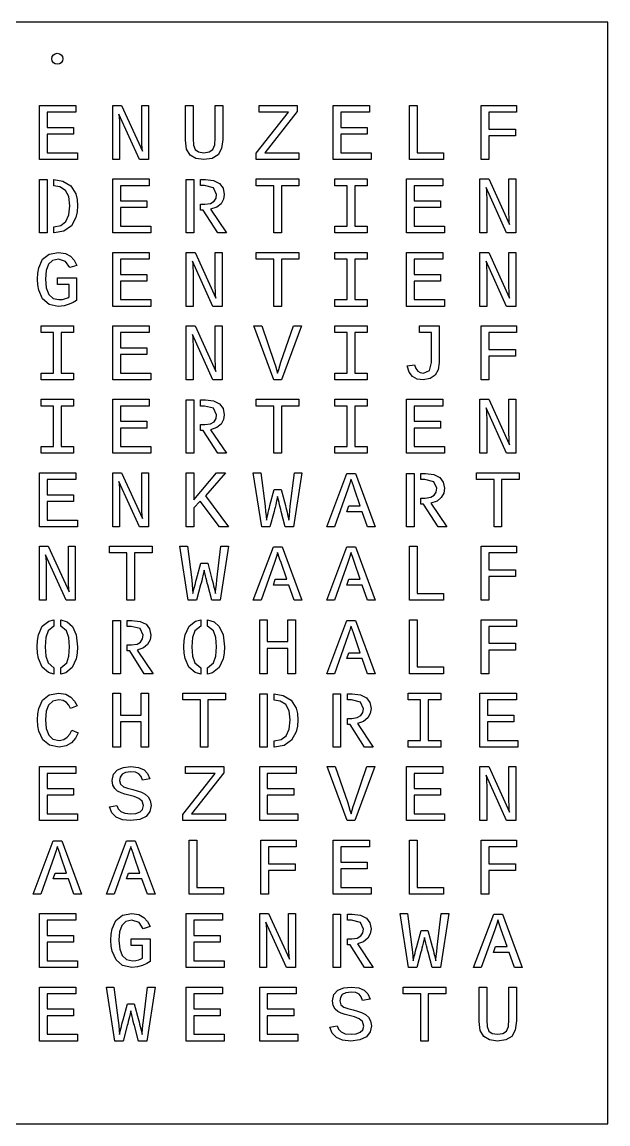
# Model space of a CAD drawing. Extents: x 0 to 500, y 0 to 500.
# Drawn here: x 234 to 500, y 0 to 500 of the extents above; entities that cross this region are included whole.
import ezdxf

# ---------------------------------------------------------------- set-up
doc = ezdxf.new("R2010")
doc.units = 0
doc.layers.get('0').update_dxf_attribs({"linetype": 'continuous'})

# ---------------------------------------------------------------- blocks, each defined once
blk = doc.blocks.new('SHAPESTRING060')
at = {"color": 0}
for points in [[(311.97, 304.3), (308.56, 304.3), (308.56, 328.52), (311.97, 328.52)], [(322.33, 321.77), (320.97, 324.77), (316.88, 325.77), (315.06, 325.77), (315.06, 328.52), (317.21, 328.52), (320.97, 328.06), (323.65, 326.73), (325.24, 324.62), (325.78, 321.82), (325.42, 319.61), (324.32, 317.57), (322.39, 315.97), (319.61, 315.02), (326.79, 304.3), (322.84, 304.3), (316.27, 314.63), (315.06, 314.63), (315.06, 317.33), (317.02, 317.33), (319.52, 317.69), (321.15, 318.65), (322.05, 320.06)]]:
    blk.add_lwpolyline(points, close=True, dxfattribs=at)
blk = doc.blocks.new('SHAPESTRING076')
at = {"color": 0}
for points in [[(411.97, 270.97), (408.56, 270.97), (408.56, 295.19), (411.97, 295.19)], [(422.33, 288.44), (420.97, 291.44), (416.88, 292.44), (415.06, 292.44), (415.06, 295.19), (417.21, 295.19), (420.97, 294.72), (423.65, 293.39), (425.24, 291.29), (425.78, 288.49), (425.42, 286.27), (424.32, 284.24), (422.39, 282.64), (419.61, 281.69), (426.79, 270.97), (422.84, 270.97), (416.27, 281.29), (415.06, 281.29), (415.06, 284), (417.02, 284), (419.52, 284.36), (421.15, 285.32), (422.05, 286.73)]]:
    blk.add_lwpolyline(points, close=True, dxfattribs=at)
blk = doc.blocks.new('SHAPESTRING114')
at = {"color": 0}
for points in [[(378.64, 170.97), (375.22, 170.97), (375.22, 195.19), (378.64, 195.19)], [(389, 188.44), (387.64, 191.44), (383.54, 192.44), (381.72, 192.44), (381.72, 195.19), (383.88, 195.19), (387.64, 194.72), (390.32, 193.39), (391.91, 191.29), (392.45, 188.49), (392.09, 186.27), (390.99, 184.24), (389.06, 182.64), (386.27, 181.69), (393.45, 170.97), (389.5, 170.97), (382.93, 181.29), (381.72, 181.29), (381.72, 184), (383.69, 184), (386.19, 184.36), (387.82, 185.32), (388.71, 186.73)]]:
    blk.add_lwpolyline(points, close=True, dxfattribs=at)
blk = doc.blocks.new('SHAPESTRING099')
at = {"color": 0}
for points in [[(315.15, 204.05), (312.65, 204.79), (309.78, 207.23), (308.06, 211.18), (307.62, 213.69), (307.48, 216.53), (307.63, 219.43), (308.09, 221.94), (309.86, 225.81), (312.76, 228.13), (315.15, 228.79), (315.15, 225.88), (312.5, 223.72), (311.45, 220.75), (311.1, 216.53), (311.45, 212.28), (312.51, 209.21), (315.15, 206.94)], [(322.26, 216.53), (321.91, 220.75), (320.84, 223.72), (318.2, 225.88), (318.2, 228.81), (321.2, 227.82), (323.49, 225.77), (325.27, 221.91), (325.86, 216.53), (325.71, 213.61), (325.23, 211.06), (323.42, 207.12), (320.51, 204.73), (318.2, 204.05), (318.2, 206.92), (320.93, 209.24), (321.93, 212.32)]]:
    blk.add_lwpolyline(points, close=True, dxfattribs=at)
blk = doc.blocks.new('SHAPESTRING098')
at = {"color": 0}
for points in [[(278.64, 204.3), (275.22, 204.3), (275.22, 228.52), (278.64, 228.52)], [(289, 221.77), (287.64, 224.77), (283.54, 225.77), (281.72, 225.77), (281.72, 228.52), (283.88, 228.52), (287.64, 228.06), (290.32, 226.73), (291.91, 224.62), (292.45, 221.82), (292.09, 219.61), (290.99, 217.57), (289.06, 215.97), (286.27, 215.02), (293.45, 204.3), (289.5, 204.3), (282.93, 214.63), (281.72, 214.63), (281.72, 217.33), (283.69, 217.33), (286.19, 217.69), (287.82, 218.65), (288.71, 220.06)]]:
    blk.add_lwpolyline(points, close=True, dxfattribs=at)
blk = doc.blocks.new('SHAPESTRING113')
at = {"color": 0}
for points in [[(345.34, 170.97), (341.89, 170.97), (341.89, 195.19), (345.34, 195.19)], [(355.74, 183.32), (355.24, 187.47), (353.7, 190.27), (351.14, 191.86), (348.39, 192.37), (348.39, 195.17), (352.48, 194.48), (356.16, 192.34), (358.42, 188.64), (358.99, 186.19), (359.19, 183.32), (359.01, 180.48), (358.47, 177.99), (356.39, 174.13), (353.03, 171.77), (348.53, 170.97), (348.39, 170.97), (348.39, 173.77), (351.61, 174.39), (353.88, 176.16), (355.28, 179.14)]]:
    blk.add_lwpolyline(points, close=True, dxfattribs=at)
blk = doc.blocks.new('SHAPESTRING097')
at = {"color": 0}
for points in [[(248.49, 204.05), (245.98, 204.79), (243.11, 207.23), (241.39, 211.18), (240.96, 213.69), (240.81, 216.53), (240.97, 219.43), (241.42, 221.94), (243.2, 225.81), (246.09, 228.13), (248.49, 228.79), (248.49, 225.88), (245.83, 223.72), (244.78, 220.75), (244.43, 216.53), (244.78, 212.28), (245.84, 209.21), (248.49, 206.94)], [(255.6, 216.53), (255.24, 220.75), (254.17, 223.72), (251.54, 225.88), (251.54, 228.81), (254.53, 227.82), (256.83, 225.77), (258.61, 221.91), (259.2, 216.53), (259.04, 213.61), (258.56, 211.06), (256.76, 207.12), (253.85, 204.73), (251.54, 204.05), (251.54, 206.92), (254.27, 209.24), (255.26, 212.32)]]:
    blk.add_lwpolyline(points, close=True, dxfattribs=at)
blk = doc.blocks.new('SHAPESTRING153')
at = {"color": 0}
for points in [[(378.64, 70.97), (375.22, 70.97), (375.22, 95.19), (378.64, 95.19)], [(389, 88.44), (387.64, 91.44), (383.54, 92.44), (381.72, 92.44), (381.72, 95.19), (383.88, 95.19), (387.64, 94.72), (390.32, 93.39), (391.91, 91.29), (392.45, 88.49), (392.09, 86.27), (390.99, 84.24), (389.06, 82.64), (386.27, 81.69), (393.45, 70.97), (389.5, 70.97), (382.93, 81.29), (381.72, 81.29), (381.72, 84), (383.69, 84), (386.19, 84.36), (387.82, 85.32), (388.71, 86.73)]]:
    blk.add_lwpolyline(points, close=True, dxfattribs=at)
blk = doc.blocks.new('SHAPESTRING019')
at = {"color": 0}
for points in [[(245.34, 404.3), (241.89, 404.3), (241.89, 428.52), (245.34, 428.52)], [(255.74, 416.65), (255.24, 420.8), (253.7, 423.6), (251.14, 425.2), (248.39, 425.7), (248.39, 428.5), (252.48, 427.82), (256.16, 425.67), (258.42, 421.98), (258.99, 419.53), (259.19, 416.65), (259.01, 413.81), (258.47, 411.32), (256.39, 407.46), (253.03, 405.1), (248.53, 404.3), (248.39, 404.3), (248.39, 407.1), (251.61, 407.73), (253.88, 409.49), (255.28, 412.47)]]:
    blk.add_lwpolyline(points, close=True, dxfattribs=at)
blk = doc.blocks.new('SHAPESTRING021')
at = {"color": 0}
for points in [[(311.97, 404.3), (308.56, 404.3), (308.56, 428.52), (311.97, 428.52)], [(322.33, 421.77), (320.97, 424.77), (316.88, 425.77), (315.06, 425.77), (315.06, 428.52), (317.21, 428.52), (320.97, 428.06), (323.65, 426.73), (325.24, 424.62), (325.78, 421.82), (325.42, 419.61), (324.32, 417.57), (322.39, 415.97), (319.61, 415.02), (326.79, 404.3), (322.84, 404.3), (316.27, 414.63), (315.06, 414.63), (315.06, 417.33), (317.02, 417.33), (319.52, 417.69), (321.15, 418.65), (322.05, 420.06)]]:
    blk.add_lwpolyline(points, close=True, dxfattribs=at)

msp = doc.modelspace()

# ---------------------------------------------------------------- linework, layer by layer
at = {"color": 0}
for points in [[(0, 0), (500, 0), (500, 500), (0, 500)], [(241.89, 437.63), (241.89, 462.14), (258.4, 462.14), (258.4, 459.08), (245.33, 459.08), (245.33, 452.19), (257.32, 452.19), (257.32, 449.12), (245.33, 449.12), (245.33, 440.7), (259.13, 440.7), (259.13, 437.63)], [(287.32, 437.63), (277.99, 458.21), (278.13, 456.6), (278.23, 455.09), (278.28, 453.59), (278.28, 437.63), (275.22, 437.63), (275.22, 462.14), (279.21, 462.14), (288.69, 441.43), (288.53, 442.99), (288.41, 444.59), (288.37, 446.42), (288.37, 462.14), (291.45, 462.14), (291.45, 437.63)], [(325.13, 446.76), (324.61, 442.58), (323.02, 439.74), (320.32, 438.14), (316.52, 437.63), (312.87, 438.1), (310.27, 439.62), (308.71, 442.35), (308.2, 446.44), (308.2, 462.14), (311.63, 462.14), (311.63, 447.11), (311.86, 444.18), (312.63, 442.18), (314.12, 441.04), (316.51, 440.7), (318.98, 441.04), (320.6, 442.18), (321.46, 444.24), (321.72, 447.34), (321.72, 462.14), (325.13, 462.14)], [(359.72, 437.63), (340.3, 437.63), (340.3, 440.47), (354.98, 459.07), (341.6, 459.08), (341.6, 462.14), (358.87, 462.14), (358.87, 459.38), (344.19, 440.7), (359.72, 440.7)], [(375.22, 437.63), (375.22, 462.14), (391.73, 462.14), (391.73, 459.08), (378.66, 459.08), (378.66, 452.19), (390.65, 452.19), (390.65, 449.12), (378.66, 449.12), (378.66, 440.7), (392.46, 440.7), (392.46, 437.63)], [(409.91, 437.63), (409.91, 462.14), (413.33, 462.14), (413.33, 440.7), (425.4, 440.7), (425.4, 437.63)], [(445.9, 459.08), (445.9, 451.42), (458.04, 451.42), (458.04, 448.36), (445.9, 448.36), (445.9, 437.63), (442.47, 437.63), (442.47, 462.14), (458.47, 462.14), (458.47, 459.08)], [(275.22, 404.3), (275.22, 428.81), (291.73, 428.81), (291.73, 425.75), (278.66, 425.75), (278.66, 418.85), (290.65, 418.85), (290.65, 415.79), (278.66, 415.79), (278.66, 407.36), (292.46, 407.36), (292.46, 404.3)], [(351.72, 425.75), (351.72, 404.3), (348.31, 404.3), (348.31, 425.75), (340.35, 425.75), (340.35, 428.81), (359.66, 428.81), (359.66, 425.75)], [(375.94, 428.81), (390.72, 428.81), (390.72, 425.75), (385.05, 425.75), (385.05, 407.36), (390.72, 407.36), (390.72, 404.3), (375.94, 404.3), (375.94, 407.36), (381.62, 407.36), (381.62, 425.75), (375.94, 425.75)], [(408.56, 404.3), (408.56, 428.81), (425.06, 428.81), (425.06, 425.75), (411.99, 425.75), (411.99, 418.85), (423.99, 418.85), (423.99, 415.79), (411.99, 415.79), (411.99, 407.36), (425.79, 407.36), (425.79, 404.3)], [(453.99, 404.3), (444.66, 424.87), (444.8, 423.27), (444.9, 421.76), (444.94, 420.25), (444.94, 404.3), (441.89, 404.3), (441.89, 428.81), (445.88, 428.81), (455.36, 408.09), (455.2, 409.66), (455.08, 411.25), (455.03, 413.08), (455.03, 428.81), (458.12, 428.81), (458.12, 404.3)], [(258.76, 373.72), (257.26, 372.8), (255.37, 371.91), (253.09, 371.23), (250.46, 370.97), (246.27, 371.89), (243.33, 374.46), (241.59, 378.36), (241.16, 380.74), (241.02, 383.33), (241.16, 386.1), (241.57, 388.54), (243.29, 392.34), (246.26, 394.68), (250.52, 395.48), (253.67, 395.01), (256.01, 393.75), (257.69, 391.89), (258.79, 389.58), (255.72, 388.58), (253.79, 391.41), (250.54, 392.41), (247.79, 391.83), (245.96, 390.09), (244.93, 387.24), (244.62, 383.33), (245, 379.32), (246.14, 376.4), (248.05, 374.62), (250.75, 374.03), (252.35, 374.17), (253.69, 374.51), (254.73, 374.9), (255.42, 375.27), (255.42, 380.92), (250.15, 380.92), (250.15, 383.99), (258.76, 383.99)], [(275.22, 370.97), (275.22, 395.48), (291.73, 395.48), (291.73, 392.41), (278.66, 392.41), (278.66, 385.52), (290.65, 385.52), (290.65, 382.46), (278.66, 382.46), (278.66, 374.03), (292.46, 374.03), (292.46, 370.97)], [(320.66, 370.97), (311.32, 391.54), (311.47, 389.94), (311.56, 388.43), (311.61, 386.92), (311.61, 370.97), (308.56, 370.97), (308.56, 395.48), (312.54, 395.48), (322.02, 374.76), (321.87, 376.33), (321.75, 377.92), (321.7, 379.75), (321.7, 395.48), (324.79, 395.48), (324.79, 370.97)], [(351.72, 392.41), (351.72, 370.97), (348.31, 370.97), (348.31, 392.41), (340.35, 392.41), (340.35, 395.48), (359.66, 395.48), (359.66, 392.41)], [(375.94, 395.48), (390.72, 395.48), (390.72, 392.41), (385.05, 392.41), (385.05, 374.03), (390.72, 374.03), (390.72, 370.97), (375.94, 370.97), (375.94, 374.03), (381.62, 374.03), (381.62, 392.41), (375.94, 392.41)], [(408.56, 370.97), (408.56, 395.48), (425.06, 395.48), (425.06, 392.41), (411.99, 392.41), (411.99, 385.52), (423.99, 385.52), (423.99, 382.46), (411.99, 382.46), (411.99, 374.03), (425.79, 374.03), (425.79, 370.97)], [(453.99, 370.97), (444.66, 391.54), (444.8, 389.94), (444.9, 388.43), (444.94, 386.92), (444.94, 370.97), (441.89, 370.97), (441.89, 395.48), (445.88, 395.48), (455.36, 374.76), (455.2, 376.33), (455.08, 377.92), (455.03, 379.75), (455.03, 395.48), (458.12, 395.48), (458.12, 370.97)], [(242.61, 362.14), (257.39, 362.14), (257.39, 359.08), (251.72, 359.08), (251.72, 340.7), (257.39, 340.7), (257.39, 337.63), (242.61, 337.63), (242.61, 340.7), (248.28, 340.7), (248.28, 359.08), (242.61, 359.08)], [(275.22, 337.63), (275.22, 362.14), (291.73, 362.14), (291.73, 359.08), (278.66, 359.08), (278.66, 352.19), (290.65, 352.19), (290.65, 349.12), (278.66, 349.12), (278.66, 340.7), (292.46, 340.7), (292.46, 337.63)], [(320.66, 337.63), (311.32, 358.21), (311.47, 356.6), (311.56, 355.09), (311.61, 353.59), (311.61, 337.63), (308.56, 337.63), (308.56, 362.14), (312.54, 362.14), (322.02, 341.43), (321.87, 342.99), (321.75, 344.59), (321.7, 346.42), (321.7, 362.14), (324.79, 362.14), (324.79, 337.63)], [(351.79, 337.63), (348.23, 337.63), (339.16, 362.14), (342.78, 362.14), (348.52, 345.72), (349.07, 344.02), (349.55, 342.37), (350.03, 340.65), (350.5, 342.34), (350.98, 343.98), (351.54, 345.72), (357.25, 362.14), (360.85, 362.14)], [(375.94, 362.14), (390.72, 362.14), (390.72, 359.08), (385.05, 359.08), (385.05, 340.7), (390.72, 340.7), (390.72, 337.63), (375.94, 337.63), (375.94, 340.7), (381.62, 340.7), (381.62, 359.08), (375.94, 359.08)], [(423.35, 345.51), (422.9, 342.26), (421.53, 339.77), (419.27, 338.18), (416.17, 337.63), (413.41, 338.02), (411.28, 339.16), (409.74, 341.14), (408.81, 343.99), (412.17, 344.53), (412.72, 342.8), (413.62, 341.62), (414.79, 340.92), (416.19, 340.7), (418.99, 341.94), (419.94, 345.58), (419.94, 359.08), (414.36, 359.08), (414.36, 362.14), (423.35, 362.14)], [(445.9, 359.08), (445.9, 351.42), (458.04, 351.42), (458.04, 348.36), (445.9, 348.36), (445.9, 337.63), (442.47, 337.63), (442.47, 362.14), (458.47, 362.14), (458.47, 359.08)], [(242.61, 328.81), (257.39, 328.81), (257.39, 325.75), (251.72, 325.75), (251.72, 307.36), (257.39, 307.36), (257.39, 304.3), (242.61, 304.3), (242.61, 307.36), (248.28, 307.36), (248.28, 325.75), (242.61, 325.75)], [(275.22, 304.3), (275.22, 328.81), (291.73, 328.81), (291.73, 325.75), (278.66, 325.75), (278.66, 318.85), (290.65, 318.85), (290.65, 315.79), (278.66, 315.79), (278.66, 307.36), (292.46, 307.36), (292.46, 304.3)], [(351.72, 325.75), (351.72, 304.3), (348.31, 304.3), (348.31, 325.75), (340.35, 325.75), (340.35, 328.81), (359.66, 328.81), (359.66, 325.75)], [(375.94, 328.81), (390.72, 328.81), (390.72, 325.75), (385.05, 325.75), (385.05, 307.36), (390.72, 307.36), (390.72, 304.3), (375.94, 304.3), (375.94, 307.36), (381.62, 307.36), (381.62, 325.75), (375.94, 325.75)], [(408.56, 304.3), (408.56, 328.81), (425.06, 328.81), (425.06, 325.75), (411.99, 325.75), (411.99, 318.85), (423.99, 318.85), (423.99, 315.79), (411.99, 315.79), (411.99, 307.36), (425.79, 307.36), (425.79, 304.3)], [(453.99, 304.3), (444.66, 324.87), (444.8, 323.27), (444.9, 321.76), (444.94, 320.25), (444.94, 304.3), (441.89, 304.3), (441.89, 328.81), (445.88, 328.81), (455.36, 308.09), (455.2, 309.66), (455.08, 311.25), (455.03, 313.08), (455.03, 328.81), (458.12, 328.81), (458.12, 304.3)], [(241.89, 270.97), (241.89, 295.48), (258.4, 295.48), (258.4, 292.41), (245.33, 292.41), (245.33, 285.52), (257.32, 285.52), (257.32, 282.46), (245.33, 282.46), (245.33, 274.03), (259.13, 274.03), (259.13, 270.97)], [(287.32, 270.97), (277.99, 291.54), (278.13, 289.94), (278.23, 288.43), (278.28, 286.92), (278.28, 270.97), (275.22, 270.97), (275.22, 295.48), (279.21, 295.48), (288.69, 274.76), (288.53, 276.33), (288.41, 277.92), (288.37, 279.75), (288.37, 295.48), (291.45, 295.48), (291.45, 270.97)], [(323.66, 270.97), (314.91, 282.56), (311.99, 279.54), (311.99, 270.97), (308.56, 270.97), (308.56, 295.48), (311.99, 295.48), (311.99, 283.25), (322.26, 295.48), (326.3, 295.48), (317.25, 285.06), (327.68, 270.97)], [(357.26, 270.97), (353.52, 270.97), (351.66, 277.98), (351.44, 278.79), (351.18, 279.8), (350.92, 280.9), (350.65, 282.02), (350.04, 284.67), (349.42, 282), (349.16, 280.89), (348.88, 279.79), (348.62, 278.78), (348.41, 277.98), (346.51, 270.97), (342.78, 270.97), (338.98, 295.48), (342.38, 295.48), (344.35, 280.28), (344.58, 277.97), (344.78, 275.94), (344.93, 273.98), (345.51, 276.45), (345.75, 277.52), (346.01, 278.61), (346.27, 279.67), (346.51, 280.58), (348.46, 287.82), (351.61, 287.82), (353.56, 280.58), (353.79, 279.67), (354.05, 278.63), (354.31, 277.55), (354.57, 276.47), (355.14, 273.98), (355.21, 274.59), (355.36, 276.15), (355.56, 278.18), (355.77, 280.28), (357.64, 295.48), (361.03, 295.48)], [(384.91, 288.09), (384.42, 289.48), (383.96, 290.8), (383.6, 291.91), (383.38, 292.6), (383.16, 291.9), (382.81, 290.79), (382.37, 289.46), (381.93, 288.09), (375.84, 270.97), (372.32, 270.97), (381.47, 295.19), (385.37, 295.19), (394.36, 270.97), (390.88, 270.97), (388.4, 277.82), (381.42, 277.82), (382.3, 280.5), (387.53, 280.5)], [(451.72, 292.41), (451.72, 270.97), (448.31, 270.97), (448.31, 292.41), (440.35, 292.41), (440.35, 295.48), (459.66, 295.48), (459.66, 292.41)], [(253.99, 237.63), (244.66, 258.21), (244.8, 256.6), (244.9, 255.09), (244.94, 253.59), (244.94, 237.63), (241.89, 237.63), (241.89, 262.14), (245.88, 262.14), (255.36, 241.43), (255.2, 242.99), (255.08, 244.59), (255.03, 246.42), (255.03, 262.14), (258.12, 262.14), (258.12, 237.63)], [(285.05, 259.08), (285.05, 237.63), (281.64, 237.63), (281.64, 259.08), (273.68, 259.08), (273.68, 262.14), (293, 262.14), (293, 259.08)], [(323.93, 237.63), (320.19, 237.63), (318.32, 244.65), (318.11, 245.46), (317.85, 246.47), (317.58, 247.57), (317.32, 248.69), (316.71, 251.34), (316.09, 248.67), (315.82, 247.55), (315.55, 246.45), (315.28, 245.45), (315.08, 244.65), (313.18, 237.63), (309.44, 237.63), (305.65, 262.14), (309.05, 262.14), (311.01, 246.94), (311.25, 244.63), (311.44, 242.61), (311.6, 240.65), (312.17, 243.11), (312.41, 244.19), (312.68, 245.28), (312.94, 246.33), (313.18, 247.24), (315.13, 254.48), (318.28, 254.48), (320.23, 247.24), (320.45, 246.33), (320.72, 245.29), (320.98, 244.22), (321.23, 243.14), (321.81, 240.65), (321.88, 241.26), (322.02, 242.81), (322.23, 244.85), (322.44, 246.94), (324.31, 262.14), (327.7, 262.14)], [(351.57, 254.76), (351.08, 256.15), (350.63, 257.46), (350.27, 258.58), (350.04, 259.27), (349.83, 258.57), (349.48, 257.45), (349.04, 256.12), (348.59, 254.76), (342.5, 237.63), (338.98, 237.63), (348.14, 261.86), (352.04, 261.86), (361.03, 237.63), (357.55, 237.63), (355.07, 244.49), (348.09, 244.49), (348.96, 247.17), (354.2, 247.17)], [(384.91, 254.76), (384.42, 256.15), (383.96, 257.46), (383.6, 258.58), (383.38, 259.27), (383.16, 258.57), (382.81, 257.45), (382.37, 256.12), (381.93, 254.76), (375.84, 237.63), (372.32, 237.63), (381.47, 261.86), (385.37, 261.86), (394.36, 237.63), (390.88, 237.63), (388.4, 244.49), (381.42, 244.49), (382.3, 247.17), (387.53, 247.17)], [(409.91, 237.63), (409.91, 262.14), (413.33, 262.14), (413.33, 240.7), (425.4, 240.7), (425.4, 237.63)], [(445.9, 259.08), (445.9, 251.42), (458.04, 251.42), (458.04, 248.36), (445.9, 248.36), (445.9, 237.63), (442.47, 237.63), (442.47, 262.14), (458.47, 262.14), (458.47, 259.08)], [(354.7, 204.3), (354.7, 215.79), (345.33, 215.79), (345.33, 204.3), (341.89, 204.3), (341.89, 228.81), (345.33, 228.81), (345.33, 218.85), (354.7, 218.85), (354.7, 228.81), (358.12, 228.81), (358.12, 204.3)], [(384.91, 221.43), (384.42, 222.81), (383.96, 224.13), (383.6, 225.24), (383.38, 225.94), (383.16, 225.23), (382.81, 224.12), (382.37, 222.79), (381.93, 221.43), (375.84, 204.3), (372.32, 204.3), (381.47, 228.52), (385.37, 228.52), (394.36, 204.3), (390.88, 204.3), (388.4, 211.16), (381.42, 211.16), (382.3, 213.84), (387.53, 213.84)], [(409.91, 204.3), (409.91, 228.81), (413.33, 228.81), (413.33, 207.36), (425.4, 207.36), (425.4, 204.3)], [(445.9, 225.75), (445.9, 218.09), (458.04, 218.09), (458.04, 215.02), (445.9, 215.02), (445.9, 204.3), (442.47, 204.3), (442.47, 228.81), (458.47, 228.81), (458.47, 225.75)], [(244.62, 183.33), (244.98, 179.37), (246.09, 176.45), (248.02, 174.64), (250.86, 174.03), (252.89, 174.41), (254.51, 175.44), (255.73, 176.91), (256.64, 178.63), (259.49, 177.49), (258.24, 175.1), (256.47, 173.01), (254.04, 171.53), (250.82, 170.97), (246.44, 171.85), (243.39, 174.36), (241.59, 178.27), (241.16, 180.67), (241.02, 183.33), (241.16, 186.09), (241.59, 188.51), (243.35, 192.33), (246.34, 194.68), (250.64, 195.48), (253.82, 195), (256.18, 193.73), (257.87, 191.89), (259.01, 189.71), (255.99, 188.58), (255.25, 190), (254.12, 191.22), (252.6, 192.08), (250.65, 192.41), (247.91, 191.83), (246.03, 190.1), (244.96, 187.25)], [(288.03, 170.97), (288.03, 182.46), (278.66, 182.46), (278.66, 170.97), (275.22, 170.97), (275.22, 195.48), (278.66, 195.48), (278.66, 185.52), (288.03, 185.52), (288.03, 195.48), (291.45, 195.48), (291.45, 170.97)], [(318.38, 192.41), (318.38, 170.97), (314.97, 170.97), (314.97, 192.41), (307.01, 192.41), (307.01, 195.48), (326.33, 195.48), (326.33, 192.41)], [(409.28, 195.48), (424.06, 195.48), (424.06, 192.41), (418.38, 192.41), (418.38, 174.03), (424.06, 174.03), (424.06, 170.97), (409.28, 170.97), (409.28, 174.03), (414.95, 174.03), (414.95, 192.41), (409.28, 192.41)], [(441.89, 170.97), (441.89, 195.48), (458.4, 195.48), (458.4, 192.41), (445.33, 192.41), (445.33, 185.52), (457.32, 185.52), (457.32, 182.46), (445.33, 182.46), (445.33, 174.03), (459.13, 174.03), (459.13, 170.97)], [(241.89, 137.63), (241.89, 162.14), (258.4, 162.14), (258.4, 159.08), (245.33, 159.08), (245.33, 152.19), (257.32, 152.19), (257.32, 149.12), (245.33, 149.12), (245.33, 140.7), (259.13, 140.7), (259.13, 137.63)], [(292.57, 144.51), (292, 141.75), (290.32, 139.57), (287.42, 138.14), (283.27, 137.63), (279.53, 138.03), (276.72, 139.24), (274.81, 141.2), (273.74, 143.88), (277.06, 144.53), (277.7, 142.96), (278.89, 141.76), (280.73, 140.97), (283.36, 140.7), (285.72, 140.91), (287.55, 141.58), (288.75, 142.74), (289.18, 144.45), (288.59, 146.47), (287.06, 147.73), (284.92, 148.54), (282.5, 149.15), (280.68, 149.62), (278.92, 150.22), (277.36, 151.04), (276.09, 152.16), (275.22, 153.72), (274.93, 155.8), (275.57, 158.7), (277.34, 160.67), (280.02, 161.78), (283.36, 162.14), (286.91, 161.78), (289.38, 160.73), (291.01, 159), (291.98, 156.58), (288.61, 156.02), (288.02, 157.66), (287, 158.85), (285.47, 159.59), (283.35, 159.85), (280.95, 159.53), (279.38, 158.69), (278.53, 157.43), (278.26, 155.85), (278.73, 154.13), (280.02, 153.04), (281.93, 152.32), (284.26, 151.72), (286.25, 151.2), (288.17, 150.56), (289.9, 149.68), (291.29, 148.45), (292.22, 146.76)], [(326.39, 137.63), (306.97, 137.63), (306.97, 140.47), (321.65, 159.07), (308.27, 159.08), (308.27, 162.14), (325.54, 162.14), (325.54, 159.38), (310.86, 140.7), (326.39, 140.7)], [(341.89, 137.63), (341.89, 162.14), (358.4, 162.14), (358.4, 159.08), (345.33, 159.08), (345.33, 152.19), (357.32, 152.19), (357.32, 149.12), (345.33, 149.12), (345.33, 140.7), (359.13, 140.7), (359.13, 137.63)], [(385.12, 137.63), (381.57, 137.63), (372.5, 162.14), (376.11, 162.14), (381.86, 145.72), (382.41, 144.02), (382.88, 142.37), (383.36, 140.65), (383.83, 142.34), (384.31, 143.98), (384.87, 145.72), (390.58, 162.14), (394.18, 162.14)], [(408.56, 137.63), (408.56, 162.14), (425.06, 162.14), (425.06, 159.08), (411.99, 159.08), (411.99, 152.19), (423.99, 152.19), (423.99, 149.12), (411.99, 149.12), (411.99, 140.7), (425.79, 140.7), (425.79, 137.63)], [(453.99, 137.63), (444.66, 158.21), (444.8, 156.6), (444.9, 155.09), (444.94, 153.59), (444.94, 137.63), (441.89, 137.63), (441.89, 162.14), (445.88, 162.14), (455.36, 141.43), (455.2, 142.99), (455.08, 144.59), (455.03, 146.42), (455.03, 162.14), (458.12, 162.14), (458.12, 137.63)], [(251.57, 121.43), (251.08, 122.81), (250.63, 124.13), (250.27, 125.24), (250.04, 125.94), (249.83, 125.23), (249.48, 124.12), (249.04, 122.79), (248.59, 121.43), (242.5, 104.3), (238.98, 104.3), (248.14, 128.52), (252.04, 128.52), (261.03, 104.3), (257.55, 104.3), (255.07, 111.16), (248.09, 111.16), (248.96, 113.84), (254.2, 113.84)], [(284.91, 121.43), (284.42, 122.81), (283.96, 124.13), (283.6, 125.24), (283.38, 125.94), (283.16, 125.23), (282.81, 124.12), (282.37, 122.79), (281.93, 121.43), (275.84, 104.3), (272.32, 104.3), (281.47, 128.52), (285.37, 128.52), (294.36, 104.3), (290.88, 104.3), (288.4, 111.16), (281.42, 111.16), (282.3, 113.84), (287.53, 113.84)], [(309.91, 104.3), (309.91, 128.81), (313.33, 128.81), (313.33, 107.36), (325.4, 107.36), (325.4, 104.3)], [(345.9, 125.75), (345.9, 118.09), (358.04, 118.09), (358.04, 115.02), (345.9, 115.02), (345.9, 104.3), (342.47, 104.3), (342.47, 128.81), (358.47, 128.81), (358.47, 125.75)], [(375.22, 104.3), (375.22, 128.81), (391.73, 128.81), (391.73, 125.75), (378.66, 125.75), (378.66, 118.85), (390.65, 118.85), (390.65, 115.79), (378.66, 115.79), (378.66, 107.36), (392.46, 107.36), (392.46, 104.3)], [(409.91, 104.3), (409.91, 128.81), (413.33, 128.81), (413.33, 107.36), (425.4, 107.36), (425.4, 104.3)], [(445.9, 125.75), (445.9, 118.09), (458.04, 118.09), (458.04, 115.02), (445.9, 115.02), (445.9, 104.3), (442.47, 104.3), (442.47, 128.81), (458.47, 128.81), (458.47, 125.75)], [(241.89, 70.97), (241.89, 95.48), (258.4, 95.48), (258.4, 92.41), (245.33, 92.41), (245.33, 85.52), (257.32, 85.52), (257.32, 82.46), (245.33, 82.46), (245.33, 74.03), (259.13, 74.03), (259.13, 70.97)], [(292.09, 73.72), (290.59, 72.8), (288.7, 71.91), (286.43, 71.23), (283.79, 70.97), (279.61, 71.89), (276.66, 74.46), (274.93, 78.36), (274.49, 80.74), (274.35, 83.33), (274.49, 86.1), (274.9, 88.54), (276.63, 92.34), (279.59, 94.68), (283.85, 95.48), (287, 95.01), (289.35, 93.75), (291.02, 91.89), (292.12, 89.58), (289.05, 88.58), (287.12, 91.41), (283.88, 92.41), (281.13, 91.83), (279.29, 90.09), (278.26, 87.24), (277.95, 83.33), (278.33, 79.32), (279.47, 76.4), (281.39, 74.62), (284.08, 74.03), (285.69, 74.17), (287.03, 74.51), (288.07, 74.9), (288.75, 75.27), (288.75, 80.92), (283.48, 80.92), (283.48, 83.99), (292.09, 83.99)], [(308.56, 70.97), (308.56, 95.48), (325.06, 95.48), (325.06, 92.41), (311.99, 92.41), (311.99, 85.52), (323.99, 85.52), (323.99, 82.46), (311.99, 82.46), (311.99, 74.03), (325.79, 74.03), (325.79, 70.97)], [(353.99, 70.97), (344.66, 91.54), (344.8, 89.94), (344.9, 88.43), (344.94, 86.92), (344.94, 70.97), (341.89, 70.97), (341.89, 95.48), (345.88, 95.48), (355.36, 74.76), (355.2, 76.33), (355.08, 77.92), (355.03, 79.75), (355.03, 95.48), (358.12, 95.48), (358.12, 70.97)], [(423.93, 70.97), (420.19, 70.97), (418.32, 77.98), (418.11, 78.79), (417.85, 79.8), (417.58, 80.9), (417.32, 82.02), (416.71, 84.67), (416.09, 82), (415.82, 80.89), (415.55, 79.79), (415.28, 78.78), (415.08, 77.98), (413.18, 70.97), (409.44, 70.97), (405.65, 95.48), (409.05, 95.48), (411.01, 80.28), (411.25, 77.97), (411.44, 75.94), (411.6, 73.98), (412.17, 76.45), (412.41, 77.52), (412.68, 78.61), (412.94, 79.67), (413.18, 80.58), (415.13, 87.82), (418.28, 87.82), (420.23, 80.58), (420.45, 79.67), (420.72, 78.63), (420.98, 77.55), (421.23, 76.47), (421.81, 73.98), (421.88, 74.59), (422.02, 76.15), (422.23, 78.18), (422.44, 80.28), (424.31, 95.48), (427.7, 95.48)], [(451.57, 88.09), (451.08, 89.48), (450.63, 90.8), (450.27, 91.91), (450.04, 92.6), (449.83, 91.9), (449.48, 90.79), (449.04, 89.46), (448.59, 88.09), (442.5, 70.97), (438.98, 70.97), (448.14, 95.19), (452.04, 95.19), (461.03, 70.97), (457.55, 70.97), (455.07, 77.82), (448.09, 77.82), (448.96, 80.5), (454.2, 80.5)], [(241.89, 37.63), (241.89, 62.14), (258.4, 62.14), (258.4, 59.08), (245.33, 59.08), (245.33, 52.19), (257.32, 52.19), (257.32, 49.12), (245.33, 49.12), (245.33, 40.7), (259.13, 40.7), (259.13, 37.63)], [(290.59, 37.63), (286.86, 37.63), (284.99, 44.65), (284.78, 45.46), (284.51, 46.47), (284.25, 47.57), (283.99, 48.69), (283.38, 51.34), (282.75, 48.67), (282.49, 47.55), (282.21, 46.45), (281.95, 45.45), (281.75, 44.65), (279.84, 37.63), (276.11, 37.63), (272.32, 62.14), (275.72, 62.14), (277.68, 46.94), (277.92, 44.63), (278.11, 42.61), (278.26, 40.65), (278.84, 43.11), (279.08, 44.19), (279.34, 45.28), (279.61, 46.33), (279.84, 47.24), (281.8, 54.48), (284.94, 54.48), (286.89, 47.24), (287.12, 46.33), (287.38, 45.29), (287.65, 44.22), (287.9, 43.14), (288.47, 40.65), (288.55, 41.26), (288.69, 42.81), (288.89, 44.85), (289.11, 46.94), (290.98, 62.14), (294.36, 62.14)], [(308.56, 37.63), (308.56, 62.14), (325.06, 62.14), (325.06, 59.08), (311.99, 59.08), (311.99, 52.19), (323.99, 52.19), (323.99, 49.12), (311.99, 49.12), (311.99, 40.7), (325.79, 40.7), (325.79, 37.63)], [(341.89, 37.63), (341.89, 62.14), (358.4, 62.14), (358.4, 59.08), (345.33, 59.08), (345.33, 52.19), (357.32, 52.19), (357.32, 49.12), (345.33, 49.12), (345.33, 40.7), (359.13, 40.7), (359.13, 37.63)], [(392.57, 44.51), (392, 41.75), (390.32, 39.57), (387.42, 38.14), (383.27, 37.63), (379.53, 38.03), (376.72, 39.24), (374.81, 41.2), (373.74, 43.88), (377.06, 44.53), (377.7, 42.96), (378.89, 41.76), (380.73, 40.97), (383.36, 40.7), (385.72, 40.91), (387.55, 41.58), (388.75, 42.74), (389.18, 44.45), (388.59, 46.47), (387.06, 47.73), (384.92, 48.54), (382.5, 49.15), (380.68, 49.62), (378.92, 50.22), (377.36, 51.04), (376.09, 52.16), (375.22, 53.72), (374.93, 55.8), (375.57, 58.7), (377.34, 60.67), (380.02, 61.78), (383.36, 62.14), (386.91, 61.78), (389.38, 60.73), (391.01, 59), (391.98, 56.58), (388.61, 56.02), (388.02, 57.66), (387, 58.85), (385.47, 59.59), (383.35, 59.85), (380.95, 59.53), (379.38, 58.69), (378.53, 57.43), (378.26, 55.85), (378.73, 54.13), (380.02, 53.04), (381.93, 52.32), (384.26, 51.72), (386.25, 51.2), (388.17, 50.56), (389.9, 49.68), (391.29, 48.45), (392.22, 46.76)], [(418.38, 59.08), (418.38, 37.63), (414.97, 37.63), (414.97, 59.08), (407.01, 59.08), (407.01, 62.14), (426.33, 62.14), (426.33, 59.08)], [(458.47, 46.76), (457.94, 42.58), (456.35, 39.74), (453.66, 38.14), (449.85, 37.63), (446.2, 38.1), (443.6, 39.62), (442.05, 42.35), (441.53, 46.44), (441.53, 62.14), (444.97, 62.14), (444.97, 47.11), (445.19, 44.18), (445.96, 42.18), (447.46, 41.04), (449.84, 40.7), (452.32, 41.04), (453.93, 42.18), (454.79, 44.24), (455.06, 47.34), (455.06, 62.14), (458.47, 62.14)]]:
    msp.add_lwpolyline(points, close=True, dxfattribs=at)
msp.add_circle((250, 483.33), 2.5, dxfattribs=at)

# ---------------------------------------------------------------- block references
for name in ['SHAPESTRING019', 'SHAPESTRING021', 'SHAPESTRING060', 'SHAPESTRING076', 'SHAPESTRING097', 'SHAPESTRING098', 'SHAPESTRING099', 'SHAPESTRING113', 'SHAPESTRING114', 'SHAPESTRING153']:
    msp.add_blockref(name, (0, 0), dxfattribs=at)

doc.saveas('drawing.dxf')
